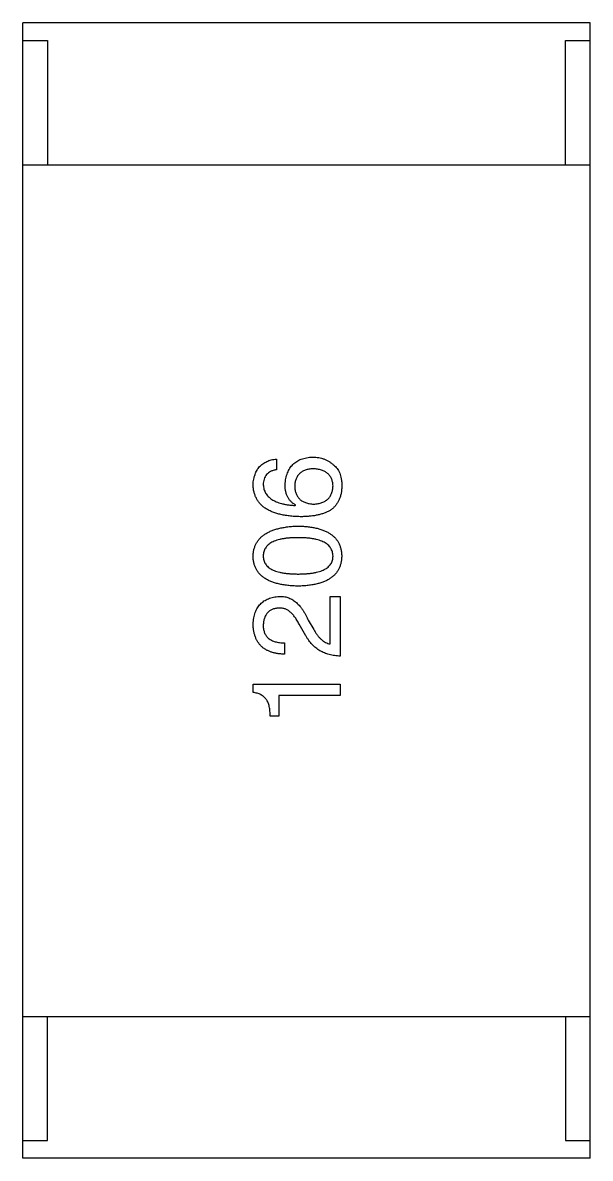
# Model space of a CAD drawing. Header units: inches. Extents: x -36 to 490, y -51 to 98.
# Drawn here: x 364.472 to 366.072, y 24.849 to 28.049 of the extents above; entities that cross this region are included whole.
import ezdxf

# ---------------------------------------------------------------- set-up
doc = ezdxf.new("R2010")
doc.units = ezdxf.units.IN
doc.header["$LTSCALE"] = 1.21
doc.header["$MEASUREMENT"] = 0
doc.layers.get('0').update_dxf_attribs({"linetype": 'CONTINUOUS'})

msp = doc.modelspace()

# ---------------------------------------------------------------- linework, layer by layer
at = {"color": 7, "linetype": 'Continuous'}
for p, q in [((364.472, 24.8488), (364.472, 28.0488)), ((366.072, 28.0488), (364.472, 28.0488)), ((366.072, 24.8488), (366.072, 28.0488)), ((364.472, 27.9988), (364.542, 27.9988)), ((364.542, 27.9988), (364.542, 27.6488)), ((366.002, 27.6488), (366.002, 27.9988)), ((366.002, 27.9988), (366.072, 27.9988)), ((364.472, 27.6488), (366.072, 27.6488)), ((365.187, 26.8194), (365.187, 26.7893)), ((365.2402, 26.6882), (365.2416, 26.6896)), ((365.3386, 26.2983), (365.3386, 26.4321)), ((365.3386, 26.4321), (365.3673, 26.4321)), ((365.3673, 26.4321), (365.3673, 26.2641)), ((365.2703, 26.3215), (365.2512, 26.3543)), ((365.2771, 26.3652), (365.2922, 26.3392)), ((365.2102, 26.301), (365.2102, 26.2696)), ((365.1214, 26.1613), (365.1214, 26.1846)), ((365.1214, 26.1846), (365.3673, 26.1846)), ((365.3673, 26.1846), (365.3673, 26.1532)), ((365.1938, 26.1532), (365.1938, 26.0944)), ((365.3673, 26.1532), (365.1938, 26.1532)), ((365.1938, 26.0944), (365.1692, 26.0944)), ((364.472, 25.2488), (366.072, 25.2488)), ((364.542, 24.8988), (364.542, 25.2488)), ((366.002, 25.2488), (366.002, 24.8988)), ((364.472, 24.8988), (364.542, 24.8988)), ((366.002, 24.8988), (366.072, 24.8988)), ((366.072, 24.8488), (364.472, 24.8488))]:
    msp.add_line(p, q, dxfattribs=at)
for points, knots in [([(365.1214, 26.747), (365.1216, 26.7496), (365.122, 26.7548), (365.1232, 26.7623), (365.1248, 26.7694), (365.1269, 26.776), (365.1294, 26.7822), (365.1324, 26.7879), (365.1359, 26.7931), (365.1397, 26.7979), (365.1441, 26.8022), (365.1489, 26.8061), (365.1541, 26.8095), (365.1598, 26.8124), (365.166, 26.8149), (365.1726, 26.8168), (365.1796, 26.8184), (365.1845, 26.8191), (365.187, 26.8194)], [0, 0, 0, 0, 0.073784, 0.144317, 0.211047, 0.274818, 0.336501, 0.395724, 0.453465, 0.510016, 0.566585, 0.622844, 0.680328, 0.739335, 0.800408, 0.863904, 0.93053, 1, 1, 1, 1]), ([(365.2116, 26.747), (365.2118, 26.75), (365.2124, 26.7559), (365.2139, 26.7645), (365.2158, 26.7725), (365.2183, 26.7799), (365.2214, 26.7868), (365.2249, 26.7932), (365.2291, 26.7989), (365.2337, 26.8041), (365.2388, 26.8087), (365.2445, 26.8127), (365.2507, 26.8162), (365.2574, 26.8191), (365.2647, 26.8214), (365.2725, 26.8231), (365.2808, 26.8244), (365.2865, 26.8247), (365.2894, 26.8248)], [0, 0, 0, 0, 0.074228, 0.144548, 0.211288, 0.274576, 0.335162, 0.393915, 0.450599, 0.506657, 0.562409, 0.618617, 0.676096, 0.735061, 0.79654, 0.860906, 0.928473, 1, 1, 1, 1]), ([(365.2894, 26.8248), (365.2923, 26.8247), (365.2981, 26.8246), (365.3066, 26.8235), (365.3147, 26.8215), (365.3226, 26.8188), (365.3302, 26.8153), (365.3375, 26.8111), (365.3444, 26.8061), (365.3487, 26.8022), (365.3509, 26.8002)], [0, 0, 0, 0, 0.12904, 0.253809, 0.377066, 0.499122, 0.621469, 0.744665, 0.870607, 1, 1, 1, 1]), ([(365.187, 26.7893), (365.1841, 26.7887), (365.1785, 26.7874), (365.1709, 26.7844), (365.1644, 26.7804), (365.1591, 26.7755), (365.155, 26.7696), (365.1521, 26.7629), (365.1503, 26.7552), (365.1502, 26.7498), (365.1501, 26.747)], [0, 0, 0, 0, 0.1439, 0.274233, 0.394478, 0.509388, 0.621911, 0.738504, 0.863414, 1, 1, 1, 1]), ([(365.2908, 26.792), (365.2887, 26.7919), (365.2848, 26.7916), (365.279, 26.7908), (365.2736, 26.7895), (365.2686, 26.7881), (365.264, 26.7861), (365.2598, 26.784), (365.256, 26.7813), (365.2525, 26.7785), (365.2494, 26.7752), (365.2467, 26.7716), (365.2445, 26.7676), (365.2425, 26.7633), (365.241, 26.7587), (365.2399, 26.7537), (365.2391, 26.7484), (365.239, 26.7447), (365.2389, 26.7429)], [0, 0, 0, 0, 0.076288, 0.14871, 0.216387, 0.281386, 0.342528, 0.402111, 0.4591, 0.514852, 0.569974, 0.625644, 0.682226, 0.740156, 0.800362, 0.863471, 0.930116, 1, 1, 1, 1]), ([(365.3468, 26.7442), (365.3466, 26.7461), (365.3463, 26.7496), (365.3454, 26.7548), (365.3441, 26.7596), (365.3424, 26.7641), (365.3403, 26.7683), (365.3377, 26.7721), (365.3348, 26.7756), (365.3315, 26.7788), (365.3277, 26.7817), (365.3236, 26.7841), (365.3191, 26.7863), (365.3142, 26.7881), (365.3089, 26.7896), (365.3032, 26.7907), (365.2972, 26.7916), (365.2929, 26.7919), (365.2908, 26.792)], [0, 0, 0, 0, 0.066682, 0.130303, 0.190802, 0.248749, 0.30534, 0.361219, 0.415721, 0.471765, 0.528279, 0.586428, 0.64659, 0.710143, 0.776461, 0.846692, 0.921137, 1, 1, 1, 1]), ([(365.3509, 26.8002), (365.3527, 26.7987), (365.3562, 26.7955), (365.3605, 26.7897), (365.3642, 26.7832), (365.3671, 26.7759), (365.3694, 26.7677), (365.3708, 26.7588), (365.3716, 26.749), (365.3714, 26.7423), (365.3714, 26.7388)], [0, 0, 0, 0, 0.105033, 0.21147, 0.321511, 0.438526, 0.563605, 0.698055, 0.843218, 1, 1, 1, 1]), ([(365.2539, 26.6568), (365.2487, 26.657), (365.2385, 26.6573), (365.2237, 26.6587), (365.2099, 26.6606), (365.1972, 26.6633), (365.1854, 26.6665), (365.1746, 26.6705), (365.1647, 26.6752), (365.1559, 26.6805), (365.148, 26.6864), (365.1412, 26.6931), (365.1353, 26.7004), (365.1305, 26.7085), (365.1267, 26.7172), (365.1238, 26.7265), (365.122, 26.7365), (365.1216, 26.7434), (365.1214, 26.747)], [0, 0, 0, 0, 0.087517, 0.169686, 0.246944, 0.319347, 0.387088, 0.450961, 0.511075, 0.567974, 0.622351, 0.675039, 0.726853, 0.778688, 0.83093, 0.884738, 0.941043, 1, 1, 1, 1]), ([(365.1501, 26.747), (365.1502, 26.7448), (365.1506, 26.7406), (365.152, 26.7344), (365.1539, 26.7286), (365.1567, 26.7233), (365.1599, 26.7182), (365.164, 26.7136), (365.1687, 26.7094), (365.174, 26.7054), (365.18, 26.702), (365.1867, 26.6989), (365.194, 26.6962), (365.202, 26.6938), (365.2106, 26.6918), (365.2199, 26.6902), (365.2298, 26.689), (365.2367, 26.6885), (365.2402, 26.6882)], [0, 0, 0, 0, 0.054741, 0.107075, 0.158339, 0.208382, 0.258772, 0.310045, 0.362765, 0.417822, 0.475982, 0.537466, 0.602901, 0.673037, 0.747247, 0.826291, 0.910782, 1, 1, 1, 1]), ([(365.2416, 26.6896), (365.2392, 26.691), (365.2345, 26.6938), (365.2283, 26.6991), (365.2231, 26.7052), (365.2188, 26.7121), (365.2156, 26.7198), (365.2132, 26.7281), (365.2118, 26.7373), (365.2116, 26.7437), (365.2116, 26.747)], [0, 0, 0, 0, 0.122276, 0.239997, 0.35611, 0.473903, 0.59404, 0.720428, 0.855383, 1, 1, 1, 1]), ([(365.2389, 26.7429), (365.239, 26.7409), (365.2391, 26.7372), (365.2399, 26.7317), (365.241, 26.7266), (365.2426, 26.7218), (365.2445, 26.7174), (365.247, 26.7133), (365.2497, 26.7096), (365.2528, 26.7063), (365.2564, 26.7032), (365.2603, 26.7006), (365.2647, 26.6983), (365.2694, 26.6964), (365.2745, 26.6949), (365.28, 26.6936), (365.286, 26.6927), (365.2901, 26.6925), (365.2922, 26.6923)], [0, 0, 0, 0, 0.070453, 0.136523, 0.199866, 0.260392, 0.318446, 0.374657, 0.430182, 0.485556, 0.541071, 0.598396, 0.657208, 0.718642, 0.783247, 0.851631, 0.923928, 1, 1, 1, 1]), ([(365.2922, 26.6923), (365.2943, 26.6924), (365.2985, 26.6927), (365.3046, 26.6937), (365.3102, 26.6949), (365.3155, 26.6965), (365.3204, 26.6984), (365.3248, 26.7008), (365.3289, 26.7035), (365.3325, 26.7066), (365.3358, 26.71), (365.3385, 26.7139), (365.341, 26.718), (365.3429, 26.7226), (365.3446, 26.7275), (365.3457, 26.7327), (365.3466, 26.7383), (365.3467, 26.7422), (365.3468, 26.7442)], [0, 0, 0, 0, 0.076467, 0.148148, 0.216496, 0.280559, 0.342274, 0.401168, 0.458322, 0.514073, 0.569257, 0.62465, 0.68124, 0.739113, 0.799947, 0.862804, 0.929597, 1, 1, 1, 1]), ([(365.3714, 26.7388), (365.3712, 26.7353), (365.3708, 26.7286), (365.369, 26.719), (365.3663, 26.7099), (365.3627, 26.7015), (365.3581, 26.6937), (365.3525, 26.6866), (365.3461, 26.6801), (365.3411, 26.6764), (365.3386, 26.6746)], [0, 0, 0, 0, 0.137449, 0.267856, 0.393219, 0.514735, 0.63397, 0.753734, 0.874967, 1, 1, 1, 1]), ([(365.3386, 26.6746), (365.336, 26.6731), (365.3306, 26.6702), (365.3219, 26.6666), (365.3124, 26.6636), (365.3022, 26.6611), (365.2912, 26.6591), (365.2795, 26.6578), (365.2669, 26.6569), (365.2583, 26.6568), (365.2539, 26.6568)], [0, 0, 0, 0, 0.101889, 0.209155, 0.322694, 0.442863, 0.569758, 0.70479, 0.848502, 1, 1, 1, 1]), ([(365.1214, 26.5458), (365.1216, 26.5491), (365.122, 26.5555), (365.1238, 26.5647), (365.1265, 26.5734), (365.1302, 26.5814), (365.1348, 26.5889), (365.1404, 26.5957), (365.147, 26.6019), (365.1546, 26.6075), (365.163, 26.6126), (365.1724, 26.6169), (365.1828, 26.6207), (365.1941, 26.6239), (365.2063, 26.6264), (365.2195, 26.6285), (365.2337, 26.6299), (365.2434, 26.6303), (365.2484, 26.6305)], [0, 0, 0, 0, 0.057415, 0.112361, 0.16496, 0.216437, 0.267441, 0.318839, 0.371478, 0.426325, 0.483626, 0.544235, 0.608673, 0.677374, 0.750405, 0.828394, 0.911525, 1, 1, 1, 1]), ([(365.2484, 26.6305), (365.2533, 26.6304), (365.2629, 26.63), (365.2767, 26.6288), (365.2896, 26.6269), (365.3015, 26.6244), (365.3125, 26.6213), (365.3226, 26.6175), (365.3317, 26.6132), (365.34, 26.6082), (365.3472, 26.6026), (365.3536, 26.5964), (365.3589, 26.5894), (365.3634, 26.5819), (365.3668, 26.5738), (365.3694, 26.565), (365.3709, 26.5556), (365.3712, 26.5491), (365.3714, 26.5458)], [0, 0, 0, 0, 0.08769, 0.170218, 0.24749, 0.319818, 0.387758, 0.451391, 0.511445, 0.568185, 0.622681, 0.67526, 0.726746, 0.778428, 0.830764, 0.884397, 0.940866, 1, 1, 1, 1]), ([(365.2484, 26.5977), (365.2445, 26.5977), (365.2368, 26.5976), (365.2256, 26.597), (365.2152, 26.596), (365.2056, 26.5946), (365.1967, 26.5928), (365.1887, 26.5906), (365.1813, 26.588), (365.1747, 26.585), (365.169, 26.5815), (365.1639, 26.5776), (365.1596, 26.5733), (365.1561, 26.5687), (365.1534, 26.5635), (365.1514, 26.558), (365.1503, 26.552), (365.1502, 26.5479), (365.1501, 26.5458)], [0, 0, 0, 0, 0.095719, 0.185854, 0.269738, 0.347952, 0.420315, 0.487894, 0.550245, 0.608186, 0.662454, 0.713283, 0.761375, 0.808209, 0.854301, 0.901312, 0.949396, 1, 1, 1, 1]), ([(365.3468, 26.5458), (365.3467, 26.5479), (365.3464, 26.552), (365.3451, 26.558), (365.343, 26.5635), (365.3402, 26.5686), (365.3367, 26.5734), (365.3323, 26.5776), (365.3273, 26.5815), (365.3214, 26.585), (365.3149, 26.588), (365.3076, 26.5906), (365.2995, 26.5928), (365.2907, 26.5946), (365.2812, 26.596), (365.271, 26.597), (365.2599, 26.5976), (365.2524, 26.5977), (365.2484, 26.5977)], [0, 0, 0, 0, 0.050879, 0.099377, 0.146973, 0.193618, 0.240619, 0.289461, 0.34047, 0.395283, 0.453059, 0.515633, 0.582666, 0.655287, 0.732971, 0.815933, 0.905166, 1, 1, 1, 1]), ([(365.2484, 26.4611), (365.2434, 26.4613), (365.2335, 26.4616), (365.2192, 26.4629), (365.2059, 26.4647), (365.1936, 26.4673), (365.1822, 26.4704), (365.1718, 26.4741), (365.1623, 26.4784), (365.1539, 26.4835), (365.1463, 26.4891), (365.1398, 26.4953), (365.1342, 26.5022), (365.1296, 26.5097), (365.1261, 26.5179), (365.1234, 26.5267), (365.1218, 26.536), (365.1215, 26.5425), (365.1214, 26.5458)], [0, 0, 0, 0, 0.088823, 0.172287, 0.250296, 0.323438, 0.392244, 0.456221, 0.516635, 0.573871, 0.628, 0.680335, 0.731489, 0.782557, 0.834044, 0.886738, 0.942089, 1, 1, 1, 1]), ([(365.1501, 26.5458), (365.1502, 26.5438), (365.1503, 26.5398), (365.1514, 26.534), (365.1534, 26.5286), (365.1561, 26.5236), (365.1596, 26.519), (365.1639, 26.5148), (365.1689, 26.5111), (365.1748, 26.5078), (365.1813, 26.5048), (365.1886, 26.5022), (365.1968, 26.5001), (365.2056, 26.4983), (365.2152, 26.497), (365.2256, 26.496), (365.2368, 26.4954), (365.2445, 26.4953), (365.2484, 26.4953)], [0, 0, 0, 0, 0.049764, 0.097007, 0.143217, 0.188577, 0.235116, 0.282997, 0.333719, 0.387776, 0.445989, 0.508679, 0.576563, 0.649481, 0.728235, 0.812722, 0.903548, 1, 1, 1, 1]), ([(365.2484, 26.4953), (365.2524, 26.4953), (365.2601, 26.4954), (365.2713, 26.496), (365.2816, 26.497), (365.2913, 26.4983), (365.3001, 26.5001), (365.3082, 26.5022), (365.3156, 26.5048), (365.3221, 26.5078), (365.3279, 26.5111), (365.333, 26.5148), (365.3373, 26.519), (365.3407, 26.5236), (365.3435, 26.5286), (365.3454, 26.534), (365.3466, 26.5398), (365.3467, 26.5438), (365.3468, 26.5458)], [0, 0, 0, 0, 0.096457, 0.187288, 0.27178, 0.350132, 0.423455, 0.491343, 0.554037, 0.612253, 0.666313, 0.717038, 0.764921, 0.811214, 0.856775, 0.902988, 0.950234, 1, 1, 1, 1]), ([(365.3714, 26.5458), (365.3712, 26.5425), (365.3709, 26.536), (365.3694, 26.5267), (365.3668, 26.5179), (365.3634, 26.5098), (365.3589, 26.5022), (365.3536, 26.4953), (365.3473, 26.4891), (365.3399, 26.4835), (365.3318, 26.4784), (365.3226, 26.4741), (365.3125, 26.4704), (365.3015, 26.4673), (365.2896, 26.4647), (365.2767, 26.4629), (365.2629, 26.4616), (365.2533, 26.4613), (365.2484, 26.4611)], [0, 0, 0, 0, 0.059135, 0.115606, 0.169241, 0.221578, 0.273261, 0.324749, 0.377329, 0.431642, 0.488541, 0.548597, 0.612232, 0.680174, 0.752504, 0.829777, 0.912307, 1, 1, 1, 1]), ([(365.1214, 26.3543), (365.1216, 26.3573), (365.122, 26.3631), (365.1233, 26.3715), (365.1251, 26.3794), (365.1273, 26.3867), (365.1302, 26.3936), (365.1335, 26.3998), (365.1374, 26.4055), (365.1418, 26.4107), (365.1467, 26.4153), (365.1521, 26.4194), (365.158, 26.4229), (365.1645, 26.4259), (365.1714, 26.4283), (365.1789, 26.4301), (365.1868, 26.4315), (365.1923, 26.4319), (365.1952, 26.4321)], [0, 0, 0, 0, 0.074847, 0.14558, 0.212628, 0.276599, 0.337792, 0.396608, 0.453638, 0.509854, 0.565589, 0.621545, 0.678777, 0.737222, 0.798388, 0.862259, 0.929312, 1, 1, 1, 1]), ([(365.1952, 26.4321), (365.1972, 26.4322), (365.2014, 26.4323), (365.2075, 26.4318), (365.2135, 26.4307), (365.2193, 26.4291), (365.2249, 26.4268), (365.2305, 26.4241), (365.2358, 26.4207), (365.241, 26.4168), (365.2461, 26.4123), (365.251, 26.4073), (365.2558, 26.4016), (365.2604, 26.3955), (365.2648, 26.3887), (365.2691, 26.3814), (365.2733, 26.3735), (365.2758, 26.368), (365.2771, 26.3652)], [0, 0, 0, 0, 0.055083, 0.109453, 0.162685, 0.21614, 0.26961, 0.324284, 0.380202, 0.437433, 0.497084, 0.559152, 0.624288, 0.692446, 0.763862, 0.838743, 0.917269, 1, 1, 1, 1]), ([(365.1938, 26.3994), (365.1921, 26.3992), (365.1887, 26.3989), (365.1839, 26.3981), (365.1794, 26.3968), (365.1752, 26.3954), (365.1713, 26.3935), (365.1678, 26.3913), (365.1646, 26.3886), (365.1616, 26.3858), (365.1591, 26.3824), (365.1568, 26.3789), (365.1549, 26.3749), (365.1532, 26.3706), (365.152, 26.366), (365.1509, 26.361), (365.1504, 26.3557), (365.1502, 26.352), (365.1501, 26.3502)], [0, 0, 0, 0, 0.069456, 0.136175, 0.198596, 0.258993, 0.316838, 0.37342, 0.428889, 0.48454, 0.540119, 0.597644, 0.65702, 0.718534, 0.783117, 0.851564, 0.923888, 1, 1, 1, 1]), ([(365.2512, 26.3543), (365.2502, 26.3562), (365.2482, 26.36), (365.245, 26.3654), (365.2417, 26.3704), (365.2385, 26.375), (365.2351, 26.3792), (365.2317, 26.383), (365.2282, 26.3865), (365.2246, 26.3894), (365.221, 26.3921), (365.2173, 26.3943), (365.2135, 26.3961), (365.2097, 26.3977), (365.2058, 26.3986), (365.2018, 26.3993), (365.1978, 26.3996), (365.1951, 26.3994), (365.1938, 26.3994)], [0, 0, 0, 0, 0.084365, 0.165386, 0.24176, 0.314729, 0.38433, 0.449952, 0.513164, 0.5734, 0.630824, 0.68644, 0.740136, 0.792605, 0.844515, 0.896112, 0.947763, 1, 1, 1, 1]), ([(365.2102, 26.2696), (365.2067, 26.2697), (365.1999, 26.2699), (365.1901, 26.271), (365.181, 26.2728), (365.1724, 26.2752), (365.1646, 26.2783), (365.1574, 26.282), (365.1508, 26.2863), (365.1449, 26.2913), (365.1396, 26.297), (365.135, 26.3033), (365.1311, 26.3102), (365.1278, 26.3178), (365.1252, 26.326), (365.1232, 26.3349), (365.1219, 26.3444), (365.1216, 26.3509), (365.1214, 26.3543)], [0, 0, 0, 0, 0.074935, 0.145873, 0.212498, 0.27598, 0.33603, 0.394042, 0.450372, 0.505546, 0.560812, 0.616481, 0.673265, 0.732328, 0.7938, 0.858943, 0.92718, 1, 1, 1, 1]), ([(365.1501, 26.3502), (365.1501, 26.3482), (365.1502, 26.3445), (365.1509, 26.339), (365.1521, 26.3339), (365.1537, 26.3292), (365.1559, 26.3248), (365.1584, 26.3208), (365.1615, 26.3171), (365.1651, 26.3139), (365.1691, 26.311), (365.1736, 26.3084), (365.1786, 26.3063), (365.184, 26.3045), (365.1899, 26.303), (365.1962, 26.302), (365.2031, 26.3013), (365.2078, 26.3011), (365.2102, 26.301)], [0, 0, 0, 0, 0.065945, 0.127767, 0.186553, 0.242898, 0.297728, 0.351599, 0.404854, 0.459191, 0.515338, 0.573322, 0.634405, 0.698538, 0.767039, 0.84022, 0.917406, 1, 1, 1, 1]), ([(365.2922, 26.3392), (365.2938, 26.3363), (365.2971, 26.3307), (365.3025, 26.323), (365.308, 26.3162), (365.3138, 26.3106), (365.3197, 26.3059), (365.3258, 26.3023), (365.3321, 26.2996), (365.3364, 26.2987), (365.3386, 26.2983)], [0, 0, 0, 0, 0.158292, 0.304606, 0.440272, 0.565336, 0.681745, 0.791834, 0.896966, 1, 1, 1, 1]), ([(365.3673, 26.2641), (365.3645, 26.2642), (365.3591, 26.2644), (365.3512, 26.2653), (365.3435, 26.2664), (365.3362, 26.2681), (365.3291, 26.2702), (365.3223, 26.2727), (365.3157, 26.2757), (365.3095, 26.2791), (365.3036, 26.2829), (365.298, 26.2871), (365.2926, 26.2918), (365.2876, 26.2969), (365.2827, 26.3024), (365.2783, 26.3084), (365.2741, 26.3147), (365.2716, 26.3192), (365.2703, 26.3215)], [0, 0, 0, 0, 0.069512, 0.136307, 0.201431, 0.265186, 0.327322, 0.388242, 0.448098, 0.507757, 0.566952, 0.626243, 0.686026, 0.745963, 0.807549, 0.869906, 0.934172, 1, 1, 1, 1]), ([(365.1692, 26.0944), (365.1693, 26.0969), (365.1695, 26.1017), (365.1691, 26.1088), (365.1684, 26.1154), (365.1673, 26.1215), (365.1658, 26.1273), (365.1639, 26.1326), (365.1615, 26.1375), (365.1587, 26.1419), (365.1556, 26.1459), (365.1518, 26.1494), (365.1478, 26.1526), (365.1433, 26.1552), (365.1384, 26.1575), (365.1331, 26.1592), (365.1274, 26.1606), (365.1234, 26.1611), (365.1214, 26.1613)], [0, 0, 0, 0, 0.080662, 0.15593, 0.227718, 0.294732, 0.358439, 0.419473, 0.476988, 0.533074, 0.588133, 0.642473, 0.69686, 0.752836, 0.81038, 0.870689, 0.933341, 1, 1, 1, 1])]:
    msp.add_open_spline(points, degree=3, knots=knots, dxfattribs=at)

doc.saveas('drawing.dxf')
